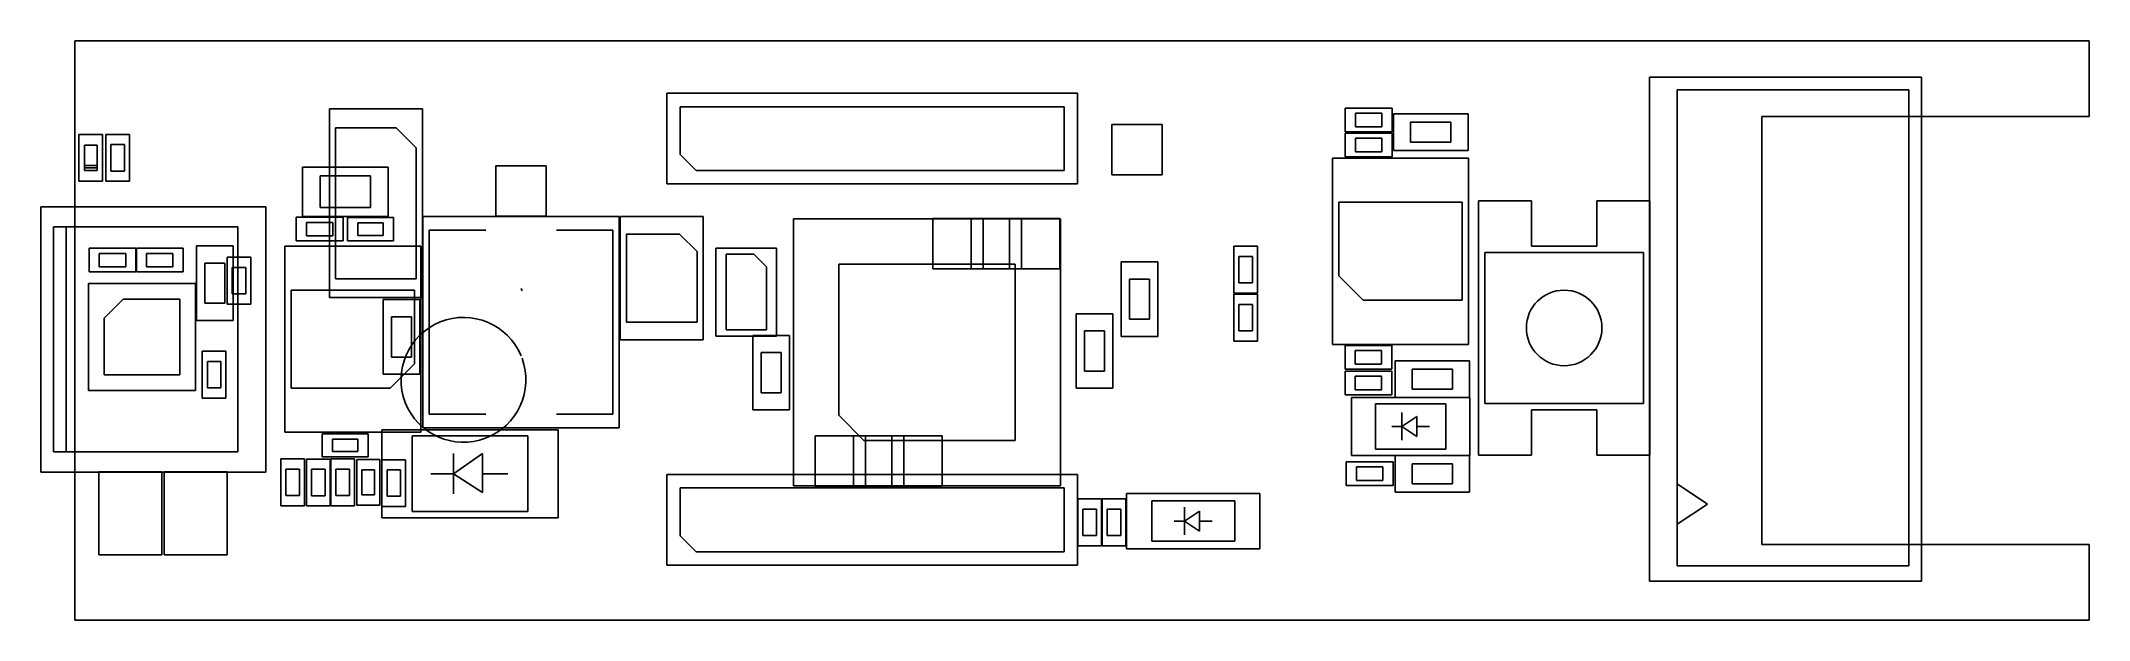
# Model space of a CAD drawing. Extents: x -1.3 to 80, y 0 to 23.
import ezdxf

# ---------------------------------------------------------------- set-up
doc = ezdxf.new("R2010")
doc.units = 0
doc.header["$MEASUREMENT"] = 0
for name, color, linetype in [('BCrtYd', 7, 'Continuous'), ('BFab', 7, 'Continuous'), ('Edge', 7, 'Continuous'), ('FCrtYd', 7, 'Continuous'), ('FFab', 7, 'Continuous')]:
    doc.layers.add(name, color=color, linetype=linetype)

msp = doc.modelspace()

# ---------------------------------------------------------------- linework, layer by layer
msp.add_line((-0.3458, 15.6144), (-0.3458, 6.6744))
at = {"layer": 'BCrtYd', "color": 8}
for p, q in [((12.4392, 17.9918), (9.0392, 17.9918)), ((9.0392, 17.9918), (9.0392, 16.0318)), ((12.4392, 16.0318), (12.4392, 17.9918)), ((8.7932, 15.994966), (8.7932, 15.054966)), ((10.6532, 15.994966), (8.7932, 15.994966)), ((9.0392, 16.0318), (12.4392, 16.0318)), ((10.6532, 15.054966), (10.6532, 15.994966)), ((10.8322, 15.984966), (10.8322, 15.064966)), ((12.6522, 15.984966), (10.8322, 15.984966)), ((12.6522, 15.064966), (12.6522, 15.984966)), ((28.5432, 5.3364), (28.5432, 15.9364)), ((28.5432, 15.9364), (39.1432, 15.9364)), ((39.1432, 5.3364), (39.1432, 15.9364)), ((2.4236, 14.764), (0.5636, 14.764)), ((0.5636, 14.764), (0.5636, 13.824)), ((2.4236, 13.824), (2.4236, 14.764)), ((2.4432, 14.764), (2.4432, 13.824)), ((4.3032, 14.764), (2.4432, 14.764)), ((4.3032, 13.824), (4.3032, 14.764)), ((4.8276, 14.8596), (4.8276, 11.8996)), ((6.2876, 14.8596), (4.8276, 14.8596)), ((6.2876, 11.8996), (6.2876, 14.8596)), ((8.344, 14.856166), (13.744, 14.856166)), ((8.344, 7.456166), (8.344, 14.856166)), ((8.7932, 15.054966), (10.6532, 15.054966)), ((10.8322, 15.064966), (12.6522, 15.064966)), ((13.744, 14.856166), (13.744, 7.456166)), ((25.465, 14.7756), (25.465, 11.2756)), ((27.865, 14.7756), (25.465, 14.7756)), ((27.865, 11.2756), (27.865, 14.7756)), ((6.0528, 14.4112), (6.0528, 12.5512)), ((6.9928, 14.4112), (6.0528, 14.4112)), ((6.9928, 12.5512), (6.9928, 14.4112)), ((41.556, 14.2246), (41.556, 11.2646)), ((43.016, 14.2246), (41.556, 14.2246)), ((43.016, 11.2646), (43.016, 14.2246)), ((0.5456, 9.1224), (0.5456, 13.3624)), ((0.5456, 13.3624), (4.7856, 13.3624)), ((0.5636, 13.824), (2.4236, 13.824)), ((2.4432, 13.824), (4.3032, 13.824)), ((4.7856, 13.3624), (4.7856, 9.1224)), ((6.0528, 12.5512), (6.9928, 12.5512)), ((4.8276, 11.8996), (6.2876, 11.8996)), ((41.228, 12.1672), (39.768, 12.1672)), ((39.768, 12.1672), (39.768, 9.2072)), ((41.228, 9.2072), (41.228, 12.1672)), ((5.0622, 10.6774), (5.0622, 8.8174)), ((6.0022, 10.6774), (5.0622, 10.6774)), ((6.0022, 8.8174), (6.0022, 10.6774)), ((25.465, 11.2756), (27.865, 11.2756)), ((41.556, 11.2646), (43.016, 11.2646)), ((4.7856, 9.1224), (0.5456, 9.1224)), ((39.768, 9.2072), (41.228, 9.2072)), ((5.0622, 8.8174), (6.0022, 8.8174)), ((13.744, 7.456166), (8.344, 7.456166)), ((11.6492, 7.399766), (9.8292, 7.399766)), ((9.8292, 7.399766), (9.8292, 6.479766)), ((11.6492, 6.479766), (11.6492, 7.399766)), ((0.9548, 5.8856), (0.9548, 2.5856)), ((0.9548, 5.8856), (3.4548, 5.8856)), ((3.4548, 2.5856), (3.4548, 5.8856)), ((3.5456, 5.8856), (3.5456, 2.5856)), ((3.5456, 5.8856), (6.0456, 5.8856)), ((6.0456, 2.5856), (6.0456, 5.8856)), ((9.1264, 6.396566), (8.1864, 6.396566)), ((8.1864, 6.396566), (8.1864, 4.536566)), ((9.1264, 4.536566), (9.1264, 6.396566)), ((10.1424, 6.394566), (9.2024, 6.394566)), ((9.2024, 6.394566), (9.2024, 4.534566)), ((9.8292, 6.479766), (11.6492, 6.479766)), ((10.1424, 4.534566), (10.1424, 6.394566)), ((10.1676, 6.396566), (10.1676, 4.536566)), ((11.1076, 6.396566), (10.1676, 6.396566)), ((11.1076, 4.536566), (11.1076, 6.396566)), ((12.1136, 6.376566), (11.1936, 6.376566)), ((11.1936, 6.376566), (11.1936, 4.556566)), ((12.1136, 4.556566), (12.1136, 6.376566)), ((13.1396, 6.368566), (12.1996, 6.368566)), ((12.1996, 6.368566), (12.1996, 4.508566)), ((13.1396, 4.508566), (13.1396, 6.368566)), ((28.5432, 5.3364), (39.1432, 5.3364)), ((41.7696, 5.0308), (41.7696, 2.8308)), ((47.0696, 5.0308), (41.7696, 5.0308)), ((47.0696, 2.8308), (47.0696, 5.0308)), ((8.1864, 4.536566), (9.1264, 4.536566)), ((9.2024, 4.534566), (10.1424, 4.534566)), ((10.1676, 4.536566), (11.1076, 4.536566)), ((11.1936, 4.556566), (12.1136, 4.556566)), ((12.1996, 4.508566), (13.1396, 4.508566)), ((39.8348, 4.81), (39.8348, 2.95)), ((40.7748, 4.81), (39.8348, 4.81)), ((40.7748, 2.95), (40.7748, 4.81)), ((40.8, 4.81), (40.8, 2.95)), ((41.74, 4.81), (40.8, 4.81)), ((41.74, 2.95), (41.74, 4.81)), ((3.4548, 2.5856), (0.9548, 2.5856)), ((6.0456, 2.5856), (3.5456, 2.5856)), ((39.8348, 2.95), (40.7748, 2.95)), ((40.8, 2.95), (41.74, 2.95)), ((41.7696, 2.8308), (47.0696, 2.8308))]:
    msp.add_line(p, q, dxfattribs=at)
at = {"layer": 'BFab', "color": 6}
for p, q in [((11.7392, 17.6368), (9.7392, 17.6368)), ((9.7392, 17.6368), (9.7392, 16.3868)), ((11.7392, 16.3868), (11.7392, 17.6368)), ((9.7392, 16.3868), (11.7392, 16.3868)), ((10.2482, 15.794966), (9.1982, 15.794966)), ((9.1982, 15.794966), (9.1982, 15.254966)), ((10.2482, 15.254966), (10.2482, 15.794966)), ((11.2422, 15.774966), (11.2422, 15.274966)), ((12.2422, 15.774966), (11.2422, 15.774966)), ((12.2422, 15.274966), (12.2422, 15.774966)), ((9.1982, 15.254966), (10.2482, 15.254966)), ((11.2422, 15.274966), (12.2422, 15.274966)), ((0.9686, 14.564), (0.9686, 14.024)), ((2.0186, 14.564), (0.9686, 14.564)), ((0.9686, 14.024), (2.0186, 14.024)), ((2.0186, 14.024), (2.0186, 14.564)), ((2.8482, 14.564), (2.8482, 14.024)), ((3.8982, 14.564), (2.8482, 14.564)), ((2.8482, 14.024), (3.8982, 14.024)), ((3.8982, 14.024), (3.8982, 14.564)), ((5.9576, 14.1796), (5.1576, 14.1796)), ((5.1576, 14.1796), (5.1576, 12.5796)), ((5.9576, 12.5796), (5.9576, 14.1796)), ((6.7928, 14.0062), (6.2528, 14.0062)), ((6.2528, 14.0062), (6.2528, 12.9562)), ((6.7928, 12.9562), (6.7928, 14.0062)), ((26.965, 14.5256), (25.865, 14.5256)), ((25.865, 11.5256), (25.865, 14.5256)), ((27.465, 14.0256), (26.965, 14.5256)), ((27.465, 14.0256), (27.465, 11.5256)), ((30.3432, 14.1364), (30.3432, 8.1364)), ((37.3432, 14.1364), (30.3432, 14.1364)), ((37.3432, 7.1364), (37.3432, 14.1364)), ((8.594, 13.106166), (8.594, 9.206166)), ((13.494, 13.106166), (8.594, 13.106166)), ((13.494, 10.181166), (13.494, 13.106166)), ((41.886, 13.5446), (41.886, 11.9446)), ((42.686, 13.5446), (41.886, 13.5446)), ((42.686, 11.9446), (42.686, 13.5446)), ((1.9156, 12.7424), (1.1656, 11.9924)), ((4.1656, 12.7424), (1.9156, 12.7424)), ((4.1656, 9.7424), (4.1656, 12.7424)), ((5.1576, 12.5796), (5.9576, 12.5796)), ((6.2528, 12.9562), (6.7928, 12.9562)), ((1.1656, 11.9924), (1.1656, 9.7424)), ((27.465, 11.5256), (25.865, 11.5256)), ((40.898, 11.4872), (40.098, 11.4872)), ((40.098, 11.4872), (40.098, 9.8872)), ((40.898, 9.8872), (40.898, 11.4872)), ((41.886, 11.9446), (42.686, 11.9446)), ((5.8022, 10.2724), (5.2622, 10.2724)), ((5.2622, 10.2724), (5.2622, 9.2224)), ((5.8022, 9.2224), (5.8022, 10.2724)), ((12.519, 9.206166), (13.494, 10.181166)), ((40.098, 9.8872), (40.898, 9.8872)), ((1.1656, 9.7424), (4.1656, 9.7424)), ((5.2622, 9.2224), (5.8022, 9.2224)), ((8.594, 9.206166), (12.519, 9.206166)), ((30.3432, 8.1364), (31.3432, 7.1364)), ((10.2392, 7.189766), (10.2392, 6.689766)), ((11.2392, 7.189766), (10.2392, 7.189766)), ((10.2392, 6.689766), (11.2392, 6.689766)), ((11.2392, 6.689766), (11.2392, 7.189766)), ((31.3432, 7.1364), (37.3432, 7.1364)), ((8.9264, 5.991566), (8.3864, 5.991566)), ((8.3864, 5.991566), (8.3864, 4.941566)), ((8.9264, 4.941566), (8.9264, 5.991566)), ((9.9424, 5.989566), (9.4024, 5.989566)), ((9.4024, 5.989566), (9.4024, 4.939566)), ((9.9424, 4.939566), (9.9424, 5.989566)), ((10.3676, 5.991566), (10.3676, 4.941566)), ((10.9076, 5.991566), (10.3676, 5.991566)), ((10.9076, 4.941566), (10.9076, 5.991566)), ((11.9036, 5.966566), (11.4036, 5.966566)), ((11.4036, 5.966566), (11.4036, 4.966566)), ((11.9036, 4.966566), (11.9036, 5.966566)), ((12.3996, 5.963566), (12.3996, 4.913566)), ((12.9396, 5.963566), (12.3996, 5.963566)), ((12.9396, 4.913566), (12.9396, 5.963566)), ((8.3864, 4.941566), (8.9264, 4.941566)), ((9.4024, 4.939566), (9.9424, 4.939566)), ((10.3676, 4.941566), (10.9076, 4.941566)), ((11.4036, 4.966566), (11.9036, 4.966566)), ((12.3996, 4.913566), (12.9396, 4.913566)), ((40.0348, 4.405), (40.0348, 3.355)), ((40.5748, 4.405), (40.0348, 4.405)), ((40.5748, 3.355), (40.5748, 4.405)), ((41, 4.405), (41, 3.355)), ((41.54, 4.405), (41, 4.405)), ((41.54, 3.355), (41.54, 4.405)), ((42.7696, 4.7308), (42.7696, 3.1308)), ((46.0696, 4.7308), (42.7696, 4.7308)), ((44.0696, 3.9308), (44.0696, 4.4808)), ((44.6696, 4.3308), (44.0696, 3.9308)), ((44.6696, 3.5308), (44.6696, 4.3308)), ((46.0696, 3.1308), (46.0696, 4.7308)), ((40.0348, 3.355), (40.5748, 3.355)), ((41, 3.355), (41.54, 3.355)), ((43.6696, 3.9308), (44.0696, 3.9308)), ((44.0696, 3.9308), (44.6696, 3.5308)), ((44.0696, 3.9308), (44.0696, 3.3808)), ((44.6696, 3.9308), (45.1696, 3.9308)), ((42.7696, 3.1308), (46.0696, 3.1308))]:
    msp.add_line(p, q, dxfattribs=at)
at = {"layer": 'Edge', "color": 2}
for p, q in [((0, 23), (0, 0)), ((80, 23), (0, 23)), ((80, 23), (80, 20)), ((67, 20), (67, 11.5)), ((80, 20), (67, 20)), ((67, 10.5), (67, 12.5)), ((67, 3), (67, 11.5)), ((80, 3), (67, 3)), ((80, 0), (80, 3)), ((0, 0), (80, 0))]:
    msp.add_line(p, q, dxfattribs=at)
at = {"layer": 'FCrtYd', "color": 7}
for p, q in [((62.5412, 21.5558), (62.5412, 1.5458)), ((73.3412, 21.5558), (62.5412, 21.5558)), ((73.3412, 1.5458), (73.3412, 21.5558)), ((39.8188, 20.92), (23.5188, 20.92)), ((23.5188, 20.92), (23.5188, 17.32)), ((39.8188, 17.32), (39.8188, 20.92)), ((10.1084, 12.8046), (10.1084, 20.3046)), ((10.1084, 20.3046), (13.8084, 20.3046)), ((13.8084, 20.3046), (13.8084, 12.8046)), ((41.1844, 19.6882), (43.1844, 19.6882)), ((41.1844, 19.6882), (41.1844, 17.6882)), ((43.1844, 17.6882), (43.1844, 19.6882)), ((50.4596, 20.3266), (52.3196, 20.3266)), ((50.4596, 19.3866), (50.4596, 20.3266)), ((52.3196, 20.3266), (52.3196, 19.3866)), ((52.3754, 20.104), (55.3354, 20.104)), ((52.3754, 18.644), (52.3754, 20.104)), ((55.3354, 20.104), (55.3354, 18.644)), ((0.16, 17.428), (0.16, 19.288)), ((0.16, 19.288), (1.1, 19.288)), ((1.1, 19.288), (1.1, 17.428)), ((1.2268, 19.288), (2.1668, 19.288)), ((1.2268, 17.428), (1.2268, 19.288)), ((2.1668, 19.288), (2.1668, 17.428)), ((52.3196, 19.3866), (50.4596, 19.3866)), ((50.4596, 18.396), (50.4596, 19.336)), ((50.4596, 19.336), (52.3196, 19.336)), ((52.3196, 19.336), (52.3196, 18.396)), ((16.7242, 18.0372), (18.7242, 18.0372)), ((16.7242, 18.0372), (16.7242, 16.0372)), ((18.7242, 16.0372), (18.7242, 18.0372)), ((55.3492, 18.3496), (49.9492, 18.3496)), ((49.9492, 18.3496), (49.9492, 10.9496)), ((52.3196, 18.396), (50.4596, 18.396)), ((55.3354, 18.644), (52.3754, 18.644)), ((55.3492, 10.9496), (55.3492, 18.3496)), ((1.1, 17.428), (0.16, 17.428)), ((2.1668, 17.428), (1.2268, 17.428)), ((23.5188, 17.32), (39.8188, 17.32)), ((43.1844, 17.6882), (41.1844, 17.6882)), ((7.5842, 16.4144), (-1.3458, 16.4144)), ((-1.3458, 16.4144), (-1.3458, 5.8744)), ((7.5842, 5.8744), (7.5842, 16.4144)), ((55.7516, 6.5516), (55.7516, 16.6516)), ((55.7516, 16.6516), (57.8516, 16.6516)), ((57.8516, 16.6516), (57.8516, 14.8516)), ((60.4516, 14.8516), (60.4516, 16.6516)), ((60.4516, 16.6516), (62.5516, 16.6516)), ((62.5516, 16.6516), (62.5516, 6.5516)), ((21.6242, 16.0302), (13.8242, 16.0302)), ((13.8242, 16.0302), (13.8242, 7.6302)), ((18.7242, 16.0372), (16.7242, 16.0372)), ((21.6242, 7.6302), (21.6242, 16.0302)), ((21.6622, 11.1328), (21.6622, 16.0328)), ((21.6622, 16.0328), (24.9622, 16.0328)), ((24.9622, 16.0328), (24.9622, 11.1328)), ((34.0724, 15.9544), (36.0724, 15.9544)), ((34.0724, 15.9544), (34.0724, 13.9544)), ((35.5964, 15.9544), (37.5964, 15.9544)), ((35.5964, 15.9544), (35.5964, 13.9544)), ((36.0724, 13.9544), (36.0724, 15.9544)), ((37.1204, 15.9544), (39.1204, 15.9544)), ((37.1204, 15.9544), (37.1204, 13.9544)), ((37.5964, 13.9544), (37.5964, 15.9544)), ((39.1204, 13.9544), (39.1204, 15.9544)), ((46.0324, 14.843), (46.9724, 14.843)), ((46.0324, 12.983), (46.0324, 14.843)), ((46.9724, 14.843), (46.9724, 12.983)), ((57.8516, 14.8516), (60.4516, 14.8516)), ((36.0724, 13.9544), (34.0724, 13.9544)), ((37.5964, 13.9544), (35.5964, 13.9544)), ((39.1204, 13.9544), (37.1204, 13.9544)), ((13.8084, 12.8046), (10.1084, 12.8046)), ((12.2444, 9.766), (12.2444, 12.726)), ((12.2444, 12.726), (13.7044, 12.726)), ((13.7044, 12.726), (13.7044, 9.766)), ((46.9724, 12.983), (46.0324, 12.983)), ((46.0324, 11.08), (46.0324, 12.94)), ((46.0324, 12.94), (46.9724, 12.94)), ((46.9724, 12.94), (46.9724, 11.08)), ((24.9622, 11.1328), (21.6622, 11.1328)), ((26.9256, 11.3036), (28.3856, 11.3036)), ((26.9256, 8.3436), (26.9256, 11.3036)), ((28.3856, 11.3036), (28.3856, 8.3436)), ((46.9724, 11.08), (46.0324, 11.08)), ((49.9492, 10.9496), (55.3492, 10.9496)), ((50.4492, 10.9032), (52.3092, 10.9032)), ((50.4492, 9.9632), (50.4492, 10.9032)), ((52.3092, 10.9032), (52.3092, 9.9632)), ((13.7044, 9.766), (12.2444, 9.766)), ((52.3092, 9.9632), (50.4492, 9.9632)), ((50.4492, 9.8872), (52.3092, 9.8872)), ((50.4492, 8.9472), (50.4492, 9.8872)), ((52.3092, 9.8872), (52.3092, 8.9472)), ((52.4392, 8.8396), (52.4392, 10.2996)), ((52.4392, 10.2996), (55.3992, 10.2996)), ((55.3992, 10.2996), (55.3992, 8.8396)), ((28.3856, 8.3436), (26.9256, 8.3436)), ((52.3092, 8.9472), (50.4492, 8.9472)), ((50.7056, 8.84), (50.7056, 6.54)), ((50.7056, 8.84), (55.4056, 8.84)), ((55.3992, 8.8396), (52.4392, 8.8396)), ((55.4056, 8.84), (55.4056, 6.54)), ((57.8516, 8.3516), (57.8516, 6.5516)), ((60.4516, 8.3516), (57.8516, 8.3516)), ((60.4516, 6.5516), (60.4516, 8.3516)), ((12.1922, 7.5604), (19.1922, 7.5604)), ((12.1922, 4.0604), (12.1922, 7.5604)), ((13.8242, 7.6302), (21.6242, 7.6302)), ((19.1922, 7.5604), (19.1922, 4.0604)), ((29.3988, 7.3184), (29.3988, 5.3184)), ((29.3988, 7.3184), (31.3988, 7.3184)), ((30.9228, 7.3184), (32.9228, 7.3184)), ((30.9228, 7.3184), (30.9228, 5.3184)), ((31.3988, 5.3184), (31.3988, 7.3184)), ((32.4468, 7.3184), (32.4468, 5.3184)), ((32.4468, 7.3184), (34.4468, 7.3184)), ((32.9228, 5.3184), (32.9228, 7.3184)), ((34.4468, 5.3184), (34.4468, 7.3184)), ((55.4056, 6.54), (50.7056, 6.54)), ((52.4392, 6.5404), (55.3992, 6.5404)), ((52.4392, 5.0804), (52.4392, 6.5404)), ((55.3992, 6.5404), (55.3992, 5.0804)), ((57.8516, 6.5516), (55.7516, 6.5516)), ((62.5516, 6.5516), (60.4516, 6.5516)), ((-1.3458, 5.8744), (7.5842, 5.8744)), ((23.5188, 5.7816), (23.5188, 2.1816)), ((39.8188, 5.7816), (23.5188, 5.7816)), ((39.8188, 2.1816), (39.8188, 5.7816)), ((50.5, 5.3404), (50.5, 6.2804)), ((50.5, 6.2804), (52.36, 6.2804)), ((52.36, 6.2804), (52.36, 5.3404)), ((31.3988, 5.3184), (29.3988, 5.3184)), ((32.9228, 5.3184), (30.9228, 5.3184)), ((34.4468, 5.3184), (32.4468, 5.3184)), ((52.36, 5.3404), (50.5, 5.3404)), ((55.3992, 5.0804), (52.4392, 5.0804)), ((19.1922, 4.0604), (12.1922, 4.0604)), ((23.5188, 2.1816), (39.8188, 2.1816)), ((62.5412, 1.5458), (73.3412, 1.5458))]:
    msp.add_line(p, q, dxfattribs=at)
at = {"layer": 'FFab', "color": 5}
for p, q in [((24.0488, 20.39), (39.2888, 20.39)), ((24.0488, 18.485), (24.0488, 20.39)), ((39.2888, 20.39), (39.2888, 17.85)), ((63.6412, 21.0558), (63.6412, 2.1558)), ((72.8412, 21.0558), (63.6412, 21.0558)), ((72.8412, 2.1558), (72.8412, 21.0558)), ((12.7584, 19.5546), (10.3584, 19.5546)), ((10.3584, 19.5546), (10.3584, 13.5546)), ((13.5584, 18.7546), (12.7584, 19.5546)), ((50.8646, 19.5866), (50.8646, 20.1266)), ((50.8646, 20.1266), (51.9146, 20.1266)), ((51.9146, 19.5866), (50.8646, 19.5866)), ((51.9146, 20.1266), (51.9146, 19.5866)), ((53.0554, 19.774), (54.6554, 19.774)), ((53.0554, 18.974), (53.0554, 19.774)), ((54.6554, 19.774), (54.6554, 18.974)), ((0.38, 17.858), (0.38, 18.858)), ((0.38, 18.858), (0.88, 18.858)), ((0.88, 18.858), (0.88, 17.858)), ((1.4268, 17.833), (1.4268, 18.883)), ((1.4268, 18.883), (1.9668, 18.883)), ((1.9668, 18.883), (1.9668, 17.833)), ((13.5584, 13.5546), (13.5584, 18.7546)), ((50.8646, 19.136), (51.9146, 19.136)), ((50.8646, 18.596), (50.8646, 19.136)), ((51.9146, 19.136), (51.9146, 18.596)), ((54.6554, 18.974), (53.0554, 18.974)), ((0.88, 18.058), (0.38, 18.058)), ((0.88, 17.958), (0.38, 17.958)), ((24.6838, 17.85), (24.0488, 18.485)), ((51.9146, 18.596), (50.8646, 18.596)), ((0.88, 17.858), (0.38, 17.858)), ((1.9668, 17.833), (1.4268, 17.833)), ((39.2888, 17.85), (24.6838, 17.85)), ((50.1992, 16.5996), (55.0992, 16.5996)), ((50.1992, 13.6746), (50.1992, 16.5996)), ((55.0992, 16.5996), (55.0992, 12.6996)), ((6.4742, 15.6144), (-0.8458, 15.6144)), ((-0.8458, 6.6744), (-0.8458, 15.6144)), ((6.4742, 15.6144), (6.4742, 6.6744)), ((14.0742, 15.4802), (16.3242, 15.4802)), ((14.0742, 8.1802), (14.0742, 15.4802)), ((21.3742, 15.4802), (19.1242, 15.4802)), ((21.3742, 15.4802), (21.3742, 8.1802)), ((21.9122, 15.3328), (21.9122, 11.8328)), ((24.0122, 15.3328), (21.9122, 15.3328)), ((24.7122, 14.6328), (24.0122, 15.3328)), ((24.7122, 11.8328), (24.7122, 14.6328)), ((46.2324, 13.388), (46.2324, 14.438)), ((46.2324, 14.438), (46.7724, 14.438)), ((46.7724, 14.438), (46.7724, 13.388)), ((56.0016, 14.6016), (62.3016, 14.6016)), ((56.0016, 8.6016), (56.0016, 14.6016)), ((62.3016, 14.6016), (62.3016, 8.6016)), ((10.3584, 13.5546), (13.5584, 13.5546)), ((46.7724, 13.388), (46.2324, 13.388)), ((51.1742, 12.6996), (50.1992, 13.6746)), ((46.2324, 11.485), (46.2324, 12.535)), ((46.2324, 12.535), (46.7724, 12.535)), ((46.7724, 12.535), (46.7724, 11.485)), ((55.0992, 12.6996), (51.1742, 12.6996)), ((12.5744, 10.446), (12.5744, 12.046)), ((12.5744, 12.046), (13.3744, 12.046)), ((13.3744, 12.046), (13.3744, 10.446)), ((21.9122, 11.8328), (24.7122, 11.8328)), ((46.7724, 11.485), (46.2324, 11.485)), ((27.2556, 9.0236), (27.2556, 10.6236)), ((27.2556, 10.6236), (28.0556, 10.6236)), ((28.0556, 10.6236), (28.0556, 9.0236)), ((50.8542, 10.7032), (51.9042, 10.7032)), ((50.8542, 10.1632), (50.8542, 10.7032)), ((51.9042, 10.7032), (51.9042, 10.1632)), ((13.3744, 10.446), (12.5744, 10.446)), ((51.9042, 10.1632), (50.8542, 10.1632)), ((53.1192, 9.9696), (54.7192, 9.9696)), ((53.1192, 9.1696), (53.1192, 9.9696)), ((54.7192, 9.9696), (54.7192, 9.1696)), ((28.0556, 9.0236), (27.2556, 9.0236)), ((50.8542, 9.1472), (50.8542, 9.6872)), ((50.8542, 9.6872), (51.9042, 9.6872)), ((51.9042, 9.1472), (50.8542, 9.1472)), ((51.9042, 9.6872), (51.9042, 9.1472)), ((54.7192, 9.1696), (53.1192, 9.1696)), ((14.0742, 8.1802), (16.3242, 8.1802)), ((21.3742, 8.1802), (19.1242, 8.1802)), ((51.6556, 8.59), (54.4556, 8.59)), ((51.6556, 6.79), (51.6556, 8.59)), ((52.7056, 7.69), (52.7056, 8.24)), ((54.4556, 8.59), (54.4556, 6.79)), ((62.3016, 8.6016), (56.0016, 8.6016)), ((52.3056, 7.69), (52.7056, 7.69)), ((52.7056, 7.69), (53.3056, 8.09)), ((52.7056, 7.69), (52.7056, 7.14)), ((53.3056, 7.29), (52.7056, 7.69)), ((53.3056, 8.09), (53.3056, 7.29)), ((53.3056, 7.69), (53.8056, 7.69)), ((6.4742, 6.6744), (-0.8458, 6.6744)), ((17.9922, 7.3104), (13.3922, 7.3104)), ((13.3922, 4.3104), (13.3922, 7.3104)), ((15.04276, 6.60948), (15.04276, 5.00928)), ((15.04276, 5.80938), (16.19338, 6.60948)), ((16.19338, 5.06008), (16.19338, 6.60948)), ((17.9922, 7.3104), (17.9922, 4.3104)), ((54.4556, 6.79), (51.6556, 6.79)), ((15.04276, 5.80938), (14.14106, 5.80938)), ((15.04276, 5.80938), (16.19338, 5.06008)), ((16.19338, 5.80938), (17.1916, 5.80938)), ((50.905, 5.5404), (50.905, 6.0804)), ((50.905, 6.0804), (51.955, 6.0804)), ((51.955, 6.0804), (51.955, 5.5404)), ((53.1192, 5.4104), (53.1192, 6.2104)), ((53.1192, 6.2104), (54.7192, 6.2104)), ((54.7192, 6.2104), (54.7192, 5.4104)), ((24.0488, 3.3466), (24.0488, 5.2516)), ((24.0488, 5.2516), (39.2888, 5.2516)), ((39.2888, 5.2516), (39.2888, 2.7116)), ((51.955, 5.5404), (50.905, 5.5404)), ((54.7192, 5.4104), (53.1192, 5.4104)), ((63.6412, 5.4058), (64.8412, 4.6058)), ((17.9922, 4.3104), (13.3922, 4.3104)), ((64.8412, 4.6058), (63.6412, 3.8058)), ((24.6838, 2.7116), (24.0488, 3.3466)), ((39.2888, 2.7116), (24.6838, 2.7116)), ((63.6412, 2.1558), (72.8412, 2.1558))]:
    msp.add_line(p, q, dxfattribs=at)
msp.add_circle((59.1516, 11.6016), 1.5, dxfattribs=at)
for centre, start, end in [((20.0142, 14.1202), 202.5, 204.79), ((15.4342, 9.5402), 22.5, 20.21)]:
    msp.add_arc(centre, 2.478678, start, end, dxfattribs=at)

doc.saveas('drawing.dxf')
